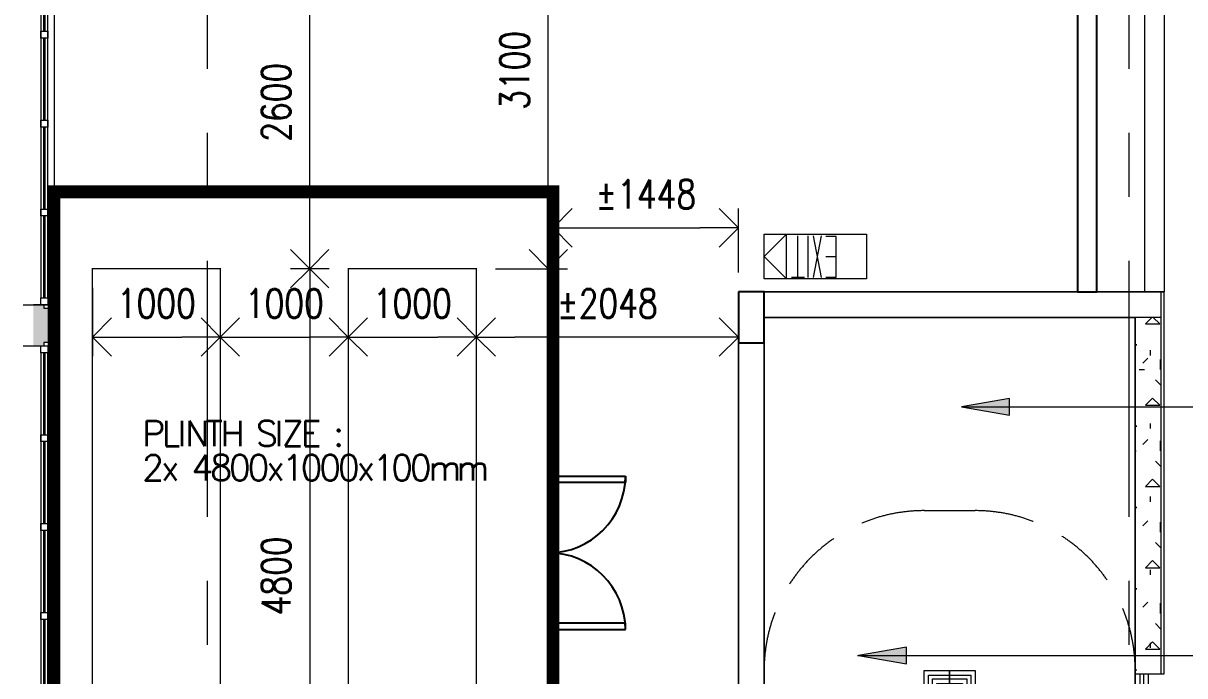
# Model space of a CAD drawing. Header units: millimetres. Extents: x -177800 to -26107, y -132450 to -18386.
# Drawn here: x -50457 to -41381, y -94942 to -89844 of the extents above; entities that cross this region are included whole.
import ezdxf
from ezdxf.lldxf.tags import DXFTag

# ---------------------------------------------------------------- set-up
doc = ezdxf.new("R2010")
doc.units = ezdxf.units.MM
doc.linetypes.add('IDA - Grid Line', pattern=[3500, 2000, -500, 500, -500])
doc.linetypes.add('IDA - Hidden 2-1', pattern=[750, 500, -250])
for name, color, linetype, lineweight, true_color in [('A-_ANOT----_D-1', 6, 'Continuous', 9, 0xff00ff), ('A-_DETA----_ED', 6, 'Continuous', 9, 0xff00ff), ('A-_DETA----_ED-1', 1, 'Continuous', 9, 0xff0000), ('A-_DETA----_ED-2', 6, 'IDA - Hidden 2-1', 9, 0xff00ff), ('A-_FLOR----_E', 6, 'Continuous', 9, 0xff00ff), ('A-_FURT----_E-1', 1, 'Continuous', 9, 0xff0000), ('A-_HANR----_E1-1', 1, 'Continuous', 9, 0xff0000), ('A-_HANR----_E3', 6, 'Continuous', 9, 0xff00ff), ('A-_WALL----_E', 6, 'Continuous', 9, 0xff00ff), ('A-_WALL----_E-1', 6, 'Continuous', 18, 0xff00ff), ('A-_WALL----_H-2', 9, 'Continuous', 9, 0x808080), ('A-_WALLPRTN_E-1', 6, 'Continuous', 18, 0xff00ff), ('A-_WIND----_E', 6, 'Continuous', 9, 0xff00ff), ('A-_WIND----_E-1', 1, 'Continuous', 9, 0xff0000), ('E-_LIGT----_E', 1, 'Continuous', 9, 0xff0000), ('S-_ANOTGRID_E-1', 9, 'IDA - Grid Line', 9, 0x808080), ('S-_COLN----_E-1', 6, 'Continuous', 25, 0xff00ff), ('S-_COLN----_E-2', 6, 'Continuous', 25, 0xff00ff), ('S-_COLN----_E-3', 1, 'Continuous', 9, 0xff0000), ('S-_STRC----_E', 6, 'Continuous', 9, 0xff00ff)]:
    doc.layers.add(name, color=color, linetype=linetype, lineweight=lineweight, true_color=true_color)
for name, color, linetype, lineweight in [('A-_ANOTTEXT_T', 7, 'Continuous', 9), ('A-_ROOMNAME_A', 7, 'Continuous', 9), ('A-_WALL----_H-1', 7, 'Continuous', 9), ('M-ACMV TEXT', 7, 'Continuous', 5)]:
    doc.layers.add(name, color=color, linetype=linetype, lineweight=lineweight)
for name, color, linetype in [('FENCE LINE', 7, 'S-FENCE'), ('M-_DWAT FHP', 1, 'Continuous'), ('M-ACMV_Plinth', 5, 'Continuous')]:
    doc.layers.add(name, color=color, linetype=linetype)
doc.styles.add('Arial', font='arial.ttf', dxfattribs={"height": 300})
doc.styles.add('TW_Romans', font='romans.shx', dxfattribs={"width": 0.8})
tags = doc.linetypes.add('S-FENCE', pattern='A,0.3,-0.1,["/",Standard,S=0.1,R=0,X=-0.05,Y=-0.05],-0.1', length=0.5).pattern_tags.tags
tags[15:16] = [DXFTag(74, 4), DXFTag(75, 0), DXFTag(340, '0'), DXFTag(46, 1.0), DXFTag(50, 0.0), DXFTag(44, 0.0), DXFTag(45, 0.0)]
tags[4:5] = [DXFTag(74, 4), DXFTag(75, 0), DXFTag(340, '0'), DXFTag(46, 1.0), DXFTag(50, 0.0), DXFTag(44, 0.0), DXFTag(45, 0.0)]
doc.dimstyles.new('TW_150_Arr', dxfattribs={"dimscale": 150, "dimtxt": 2, "dimasz": 2, "dimexe": 1, "dimexo": 1, "dimgap": 1, "dimtad": 1, "dimdec": 0, "dimtxsty": 'TW_Romans', "dimcen": 0, "dimclrd": 8, "dimclre": 8, "dimclrt": 7, "dimadec": 0, "dimazin": 2, "dimtfac": 1, "dimtdec": 0, "dimtmove": 2, "dimatfit": 3, "dimfxl": 1, "dimlwd": 13, "dimlwe": 13, "dimarcsym": 0})

# ---------------------------------------------------------------- blocks, each defined once
blk = doc.blocks.new('IDA - Exit Sign - IDA - Exit Sign - Right Side-3511519-BLK 2 LOWER ROOF PLAN')
at = {"layer": 'A-_DETA----_ED-1'}
for p, q in [((-163.9, -115.1), (-163.9, -432.5)), ((-83.9, -115.1), (-163.9, -115.1)), ((-48.9, -112.8), (14, -437.8)), ((14, -112.8), (-48.9, -437.8)), ((55.1, -112.8), (55.1, -437.8)), ((185.1, -115.3), (85.1, -115.3)), ((135.1, -115.3), (135.1, -437.8)), ((-83.9, -275), (-163.9, -275)), ((-163.9, -432.5), (-83.9, -432.5))]:
    blk.add_line(p, q, dxfattribs=at)
at = {"layer": 'E-_LIGT----_E'}
for p, q in [((-400, -450), (-400, -100)), ((-400, -100), (400, -100)), ((225, -100), (225, -450)), ((400, -275), (225, -100)), ((400, -100), (400, -450)), ((225, -450), (400, -275)), ((400, -450), (-400, -450))]:
    blk.add_line(p, q, dxfattribs=at)
blk = doc.blocks.new('Railing - Railing-3054693-BLK 2 LOWER ROOF PLAN')
at = {"layer": 'A-_HANR----_E3'}
for p, q in [((12420.7, -52174.7), (12620.7, -52174.7)), ((12420.7, -52549.7), (12420.7, -52174.7)), ((12620.7, -52174.7), (12620.7, -52274.7)), ((12455.7, -52209.7), (12620.7, -52209.7)), ((12455.7, -52549.7), (12455.7, -52209.7)), ((12455.7, -52209.7), (12620.7, -52209.7)), ((12455.7, -52549.7), (12455.7, -52209.7)), ((12485.7, -52239.7), (12620.7, -52239.7)), ((12485.7, -52549.7), (12485.7, -52239.7)), ((12485.7, -52239.7), (12620.7, -52239.7)), ((12485.7, -52549.7), (12485.7, -52239.7)), ((12520.7, -52274.7), (12620.7, -52274.7)), ((12520.7, -52549.7), (12520.7, -52274.7)), ((12620.7, -52209.7), (12620.7, -52239.7)), ((12620.7, -52209.7), (12620.7, -52239.7)), ((12620.7, -52449.7), (12718.2, -52449.7)), ((12620.7, -52549.7), (12620.7, -52449.7)), ((12820.7, -52449.7), (12820.7, -52549.7)), ((12620.7, -52484.7), (12718.2, -52484.7)), ((12620.7, -52514.7), (12620.7, -52484.7)), ((12620.7, -52484.7), (12718.2, -52484.7)), ((12620.7, -52514.7), (12620.7, -52484.7)), ((12620.7, -52514.7), (12718.2, -52514.7)), ((12620.7, -52514.7), (12718.2, -52514.7)), ((12420.7, -55299.7), (12420.7, -52549.7)), ((12455.7, -55299.7), (12455.7, -52549.7)), ((12455.7, -55299.7), (12455.7, -52549.7)), ((12485.7, -55299.7), (12485.7, -52549.7)), ((12485.7, -55299.7), (12485.7, -52549.7)), ((12520.7, -55299.7), (12520.7, -52549.7)), ((12620.7, -52549.7), (12720.7, -52549.7)), ((12720.7, -52549.7), (12720.7, -55024.7)), ((12820.7, -52549.7), (12820.7, -55024.7)), ((12720.7, -55024.7), (12720.7, -55299.7)), ((12820.7, -55024.7), (12820.7, -55399.7)), ((12718.2, -55299.7), (12520.7, -55299.7)), ((12820.7, -55399.7), (12420.7, -55399.7))]:
    blk.add_line(p, q, dxfattribs=at)
blk = doc.blocks.new('Railing - Railing-3054869-BLK 2 LOWER ROOF PLAN')
at = {"layer": 'A-_HANR----_E3'}
for p, q in [((12620.7, -52174.7), (12820.7, -52174.7)), ((12620.7, -52274.7), (12620.7, -52174.7)), ((12820.7, -52174.7), (12820.7, -52549.7)), ((12620.7, -52209.7), (12785.7, -52209.7)), ((12620.7, -52239.7), (12620.7, -52209.7)), ((12620.7, -52209.7), (12785.7, -52209.7)), ((12620.7, -52239.7), (12620.7, -52209.7)), ((12620.7, -52239.7), (12755.7, -52239.7)), ((12620.7, -52239.7), (12755.7, -52239.7)), ((12620.7, -52274.7), (12720.7, -52274.7)), ((12720.7, -52274.7), (12720.7, -52549.7)), ((12755.7, -52239.7), (12755.7, -52549.7)), ((12755.7, -52239.7), (12755.7, -52549.7)), ((12785.7, -52209.7), (12785.7, -52549.7)), ((12785.7, -52209.7), (12785.7, -52549.7)), ((12720.7, -52549.7), (12720.7, -55024.7)), ((12755.7, -52549.7), (12755.7, -53178.7)), ((12755.7, -52549.7), (12755.7, -53178.7)), ((12785.7, -52549.7), (12785.7, -53178.7)), ((12785.7, -52549.7), (12785.7, -53178.7)), ((12820.7, -52549.7), (12820.7, -55024.7)), ((12720.7, -55024.7), (12720.7, -55299.7)), ((12820.7, -55024.7), (12820.7, -55399.7)), ((11170.7, -55399.7), (11170.7, -55299.7)), ((12720.7, -55299.7), (11170.7, -55299.7)), ((11170.7, -55364.7), (11170.7, -55334.7)), ((11170.7, -55364.7), (11170.7, -55334.7)), ((12820.7, -55399.7), (11170.7, -55399.7))]:
    blk.add_line(p, q, dxfattribs=at)
blk = doc.blocks.new('Railing - Railing-3770179-BLK 2 LOWER ROOF PLAN')
at = {"layer": 'A-_HANR----_E3'}
for p, q in [((14070.7, -52199.7), (14070.7, -52549.7)), ((14071.7, -52199.7), (14170.7, -52199.7)), ((14105.7, -52199.7), (14135.7, -52199.7)), ((14105.7, -52199.7), (14105.7, -52549.7)), ((14105.7, -52199.7), (14135.7, -52199.7)), ((14105.7, -52199.7), (14105.7, -52549.7)), ((14135.7, -52199.7), (14135.7, -52549.7)), ((14135.7, -52199.7), (14135.7, -52549.7)), ((14170.7, -52199.7), (14170.7, -52549.7)), ((14070.7, -52549.7), (14070.7, -55024.7)), ((14105.7, -52549.7), (14105.7, -53178.7)), ((14105.7, -52549.7), (14105.7, -53178.7)), ((14135.7, -52549.7), (14135.7, -53178.7)), ((14135.7, -52549.7), (14135.7, -53178.7)), ((14170.7, -52549.7), (14170.7, -55024.7)), ((14070.7, -55024.7), (14070.7, -56499.7)), ((14170.7, -55024.7), (14170.7, -56499.7)), ((14170.7, -56499.7), (14071.7, -56499.7)), ((14135.7, -56499.7), (14105.7, -56499.7)), ((14135.7, -56499.7), (14105.7, -56499.7))]:
    blk.add_line(p, q, dxfattribs=at)
blk = doc.blocks.new('IDA - Rectangle Column - 200W X 400D-3770577-BLK 2 LOWER ROOF PLAN')
at = {"layer": 'S-_COLN----_E-1'}
h = blk.add_hatch(dxfattribs=at)
h.set_pattern_fill('FP_21', color=256, style=0, pattern_type=2)
h.set_pattern_definition([(50, (120236.4, 92142.4), (1821.84, -159.39), [190.5, -2095.5]), (355, (120236.4, 92142.4), (-352.428, 1910.567), [152.4, -1676.4]), (100.451, (120388.2, 92129.1), (1469.426, 1751.166), [161.9, -1780.9]), (46.184, (120236.4, 92650.4), (2710.79, -420.428), [285.75, -3143.25]), (96.636, (120462.3, 92615.3), (2374.026, 2474.276), [242.85, -2671.35]), (351.184, (120236.4, 92650.4), (2374.05, 2474.25), [228.6, -2514.6]), (21, (120490.4, 92523.4), (1516.144, -1022.652), [190.5, -2095.5]), (326, (120490.4, 92523.4), (618.02, 1841.88), [152.4, -1676.4]), (71.451, (120616.7, 92438.2), (2134.171, 819.212), [161.9, -1780.9]), (37.5, (120236.4, 92142.4), (30.886, 845.5504), [83.82, -1572.26, 83.82, -1617.98, -1682.75]), (37.5, (120236.4, 92142.4), (30.886, 845.5504), [-3357.88, 83.82, -1598.93]), (7.5, (120236.4, 92142.4), (668.1966, 1001.806), [83.82, -886.46, 83.82, -1534.16, -641.35]), (7.5, (120236.4, 92142.4), (668.1966, 1001.806), [-2588.26, 83.82, -557.53]), (327.5, (119669.95, 92142.4), (1355.9093, -57.2896), [83.82, -551.18, 83.82, -1897.38, -2628.9]), (327.5, (119669.95, 92142.4), (1355.9093, -57.2896), [-2616.2, 83.82, -2545.08]), (317.5, (119416, 92142.4), (1481.293, 254.266), [83.82, -741.68, 83.82, -1231.9, -1866.9]), (317.5, (119416, 92142.4), (1481.293, 254.266), [-2141.22, 83.82, -1783.08])])
h.paths.add_polyline_path([(100, -200), (100, 200), (-100, 200), (-100, -200)])
at = {"layer": 'S-_COLN----_E-2'}
for p, q in [((100, 200), (-100, 200)), ((-100, 200), (-100, -200)), ((100, -200), (100, 200)), ((-100, -200), (100, -200))]:
    blk.add_line(p, q, dxfattribs=at)
blk = doc.blocks.new('IDA - Stair Turning Space - 1250-2824373-BLK 2 LOWER ROOF PLAN')
at = {"layer": 'A-_DETA----_ED-2'}
blk.add_line((0, 1250), (400, 1250), dxfattribs=at)
for centre, start, end in [((0, 0), 90, 180), ((400, 0), 0, 90)]:
    blk.add_arc(centre, 1250, start, end, dxfattribs=at)
blk = doc.blocks.new('_Open90')
at = {"color": 0, "linetype": 'ByBlock', "lineweight": -2}
for p, q in [((-0.5, 0.5), (0, 0)), ((0, 0), (-1, 0)), ((0, 0), (-0.5, -0.5))]:
    blk.add_line(p, q, dxfattribs=at)
blk = doc.blocks.new('*D223')
at = {"layer": 'Defpoints', "color": 0, "transparency": 16777216}
for p in [(-47916.9, -91762.1), (-48218.5, -96562.1), (-46916.9, -96562.1)]:
    blk.add_point(p, dxfattribs=at)
at = {"layer": 'M-_DWAT FHP', "color": 8, "lineweight": 13, "transparency": 16777216}
for p, q in [((-48066.9, -91762.1), (-48368.5, -91762.1)), ((-48218.5, -92062.1), (-48218.5, -96262.1)), ((-47066.9, -96562.1), (-48368.5, -96562.1))]:
    blk.add_line(p, q, dxfattribs=at)
at = {"layer": 'M-_DWAT FHP', "color": 8, "lineweight": 13, "transparency": 16777216, "xscale": 300, "yscale": 300, "zscale": 300}
for p, rotation in [((-48218.5, -91762.1), 90), ((-48218.5, -96562.1), 270)]:
    blk.add_blockref('_Open90', p, dxfattribs=dict(at, rotation=rotation))
at = {"layer": 'M-_DWAT FHP', "transparency": 16777216, "insert": (-48481, -94162.1), "char_height": 225, "attachment_point": 5, "rotation": 90, "style": 'TW_Romans'}
blk.add_mtext('4800', dxfattribs=at)
blk = doc.blocks.new('*D228')
at = {"layer": 'Defpoints', "color": 0, "transparency": 16777216}
for p in [(-48916.9, -91662.1), (-49916.9, -91762.1), (-48916.9, -92296.7)]:
    blk.add_point(p, dxfattribs=at)
at = {"layer": 'M-_DWAT FHP', "color": 8, "lineweight": 13, "transparency": 16777216}
for p, q in [((-48916.9, -91812.1), (-48916.9, -92446.7)), ((-49916.9, -91912.1), (-49916.9, -92446.7)), ((-49616.9, -92296.7), (-49216.9, -92296.7))]:
    blk.add_line(p, q, dxfattribs=at)
at = {"layer": 'M-_DWAT FHP', "color": 8, "lineweight": 13, "transparency": 16777216, "xscale": 300, "yscale": 300, "zscale": 300, "rotation": 180}
blk.add_blockref('_Open90', (-49916.9, -92296.7), dxfattribs=at)
at = {"layer": 'M-_DWAT FHP', "color": 8, "lineweight": 13, "transparency": 16777216, "xscale": 300, "yscale": 300, "zscale": 300}
blk.add_blockref('_Open90', (-48916.9, -92296.7), dxfattribs=at)
at = {"layer": 'M-_DWAT FHP', "transparency": 16777216, "insert": (-49416.9, -92034.2), "char_height": 225, "attachment_point": 5, "style": 'TW_Romans'}
blk.add_mtext('1000', dxfattribs=at)
blk = doc.blocks.new('*D224')
at = {"layer": 'Defpoints', "color": 0, "transparency": 16777216}
for p in [(-47916.9, -91662.1), (-46916.9, -91662.1), (-46916.9, -92296.7)]:
    blk.add_point(p, dxfattribs=at)
at = {"layer": 'M-_DWAT FHP', "color": 8, "lineweight": 13, "transparency": 16777216}
for p, q in [((-47916.9, -91812.1), (-47916.9, -92446.7)), ((-46916.9, -91812.1), (-46916.9, -92446.7)), ((-47616.9, -92296.7), (-47216.9, -92296.7))]:
    blk.add_line(p, q, dxfattribs=at)
at = {"layer": 'M-_DWAT FHP', "color": 8, "lineweight": 13, "transparency": 16777216, "xscale": 300, "yscale": 300, "zscale": 300, "rotation": 180}
blk.add_blockref('_Open90', (-47916.9, -92296.7), dxfattribs=at)
at = {"layer": 'M-_DWAT FHP', "color": 8, "lineweight": 13, "transparency": 16777216, "xscale": 300, "yscale": 300, "zscale": 300}
blk.add_blockref('_Open90', (-46916.9, -92296.7), dxfattribs=at)
at = {"layer": 'M-_DWAT FHP', "transparency": 16777216, "insert": (-47416.9, -92034.2), "char_height": 225, "attachment_point": 5, "style": 'TW_Romans'}
blk.add_mtext('1000', dxfattribs=at)
blk = doc.blocks.new('*D225')
at = {"layer": 'Defpoints', "color": 0, "transparency": 16777216}
for p in [(-48916.9, -91662.1), (-47916.9, -91662.1), (-47916.9, -92296.7)]:
    blk.add_point(p, dxfattribs=at)
at = {"layer": 'M-_DWAT FHP', "color": 8, "lineweight": 13, "transparency": 16777216}
for p, q in [((-48916.9, -91812.1), (-48916.9, -92446.7)), ((-47916.9, -91812.1), (-47916.9, -92446.7)), ((-48616.9, -92296.7), (-48216.9, -92296.7))]:
    blk.add_line(p, q, dxfattribs=at)
at = {"layer": 'M-_DWAT FHP', "color": 8, "lineweight": 13, "transparency": 16777216, "xscale": 300, "yscale": 300, "zscale": 300, "rotation": 180}
blk.add_blockref('_Open90', (-48916.9, -92296.7), dxfattribs=at)
at = {"layer": 'M-_DWAT FHP', "color": 8, "lineweight": 13, "transparency": 16777216, "xscale": 300, "yscale": 300, "zscale": 300}
blk.add_blockref('_Open90', (-47916.9, -92296.7), dxfattribs=at)
at = {"layer": 'M-_DWAT FHP', "transparency": 16777216, "insert": (-48416.9, -92034.2), "char_height": 225, "attachment_point": 5, "style": 'TW_Romans'}
blk.add_mtext('1000', dxfattribs=at)
blk = doc.blocks.new('IDA - Fixed - 5 Panels - 3300L X 600H - B2-AW05-4015006-BLK 2 LOWER ROOF PLAN')
at = {"layer": 'A-_WIND----_E'}
for p, q in [((-1650, -25), (-1650, 25)), ((-1650, 25), (-1600, 25)), ((-1600, 25), (-1600, -25)), ((1600, 25), (-1600, 25)), ((-1600, 25), (-1600, -25)), ((-1600, -4), (-1600, 4)), ((-1600, 4), (-1000, 4)), ((-1000, -25), (-1000, 25)), ((-1000, 25), (-950, 25)), ((-1000, 4), (-1000, -4)), ((-950, 25), (-950, -25)), ((-950, -4), (-950, 4)), ((-950, 4), (-350, 4)), ((-350, -25), (-350, 25)), ((-350, 25), (-300, 25)), ((-350, 4), (-350, -4)), ((-300, 25), (-300, -25)), ((-300, -4), (-300, 4)), ((-300, 4), (300, 4)), ((300, -25), (300, 25)), ((300, 25), (350, 25)), ((300, 4), (300, -4)), ((350, 25), (350, -25)), ((350, -4), (350, 4)), ((350, 4), (950, 4)), ((950, -25), (950, 25)), ((950, 25), (1000, 25)), ((950, 4), (950, -4)), ((1000, 25), (1000, -25)), ((1000, -4), (1000, 4)), ((1000, 4), (1600, 4)), ((1600, -25), (1600, 25)), ((1600, 25), (1650, 25)), ((1600, -25), (1600, 25)), ((1600, 4), (1600, -4)), ((1650, 25), (1650, -25)), ((-1600, -25), (-1650, -25)), ((-1000, -4), (-1600, -4)), ((-1600, -25), (1600, -25)), ((-950, -25), (-1000, -25)), ((-350, -4), (-950, -4)), ((-300, -25), (-350, -25)), ((300, -4), (-300, -4)), ((350, -25), (300, -25)), ((950, -4), (350, -4)), ((1000, -25), (950, -25)), ((1600, -4), (1000, -4)), ((1650, -25), (1600, -25))]:
    blk.add_line(p, q, dxfattribs=at)

msp = doc.modelspace()

# ---------------------------------------------------------------- hatches: boundary and pattern name
at = {"layer": 'A-_ANOT----_D-1'}
msp.add_hatch(color=256, dxfattribs=at).paths.add_polyline_path([(-43126.7, -92841.1), (-42751.7, -92907.3), (-42751.7, -92775)])
at = {"layer": 'A-_ANOTTEXT_T'}
msp.add_hatch(color=256, dxfattribs=at).paths.add_polyline_path([(-43931.8, -94784.2), (-43556.8, -94850.3), (-43556.8, -94718.1)])
at = {"layer": 'A-_WALL----_H-1'}
h = msp.add_hatch(dxfattribs=at)
h.set_pattern_fill('FP_2', color=256, scale=1.06855, style=0, pattern_type=2)
h.set_pattern_definition([(0, (84948.02, 3005.8), (1085.647, 271.41175), [89.566, -724.6694, 89.566, -724.6694, -4342.588]), (0, (84948.02, 3005.8), (1085.647, 271.41175), [-1628.4705, 89.566, -1538.9046, 89.566, -724.6694, -1899.8823]), (0, (84948.02, 3005.8), (1085.647, 271.41175), [-4071.1763, 89.566, -453.2576, 89.566, -1267.493]), (120, (85355.14, 3141.5), (-777.873, 804.492), [89.566, -724.6694, 89.566, -724.6694, -4342.588]), (120, (85355.14, 3141.5), (-777.873, 804.492), [-1628.4705, 89.566, -1538.9046, 89.566, -724.6694, -1899.8823]), (120, (85355.14, 3141.5), (-777.873, 804.492), [-4071.1763, 89.566, -453.2576, 89.566, -1267.493]), (240, (85490.85, 3684.34), (-307.77403, -1075.90377), [89.566, -724.6694, 89.566, -724.6694, -4342.588]), (240, (85490.85, 3684.34), (-307.77403, -1075.90377), [-1628.4705, 89.566, -1538.9046, 89.566, -724.6694, -1899.8823]), (240, (85490.85, 3684.34), (-307.77403, -1075.90377), [-4071.1763, 89.566, -453.2576, 89.566, -1267.493])])
h.paths.add_polyline_path([(-50376.8, -100405.7), (-50243.2, -100405.7), (-50243.2, -100031.7), (-50296.6, -100031.7), (-50296.6, -100005), (-50376.8, -100005), (-50376.8, -100272.1)])
h.paths.add_polyline_path([(-50296.6, -96478.8), (-50296.6, -96452), (-50243.2, -96452), (-50243.2, -95917.8), (-50296.6, -95917.8), (-50296.6, -95891.1), (-50376.8, -95891.1), (-50376.8, -96478.8)])
h.paths.add_polyline_path([(-50376.8, -92364.8), (-50296.6, -92364.8), (-50296.6, -92338.1), (-50243.2, -92338.1), (-50243.2, -92071), (-50296.6, -92071), (-50296.6, -92044.3), (-50376.8, -92044.3)])
h.paths.add_polyline_path([(-50296.6, -88518.1), (-50296.6, -88491.3), (-50243.2, -88491.3), (-50243.2, -88144.1), (-50296.6, -88144.1), (-50296.6, -88117.3), (-50376.8, -88117.3), (-50376.8, -88518.1)])
h.paths.add_polyline_path([(-50296.6, -86674.8), (-50296.6, -86648.1), (-50243.2, -86648.1), (-50243.2, -86461.1), (-50296.6, -86461.1), (-50296.6, -86434.4), (-50376.8, -86434.4), (-50376.8, -86674.8)])
h.paths.add_polyline_path([(-50376.8, -84991.8), (-50296.6, -84991.8), (-50296.6, -84965.1), (-50243.2, -84965.1), (-50243.2, -84163.7), (-50296.6, -84163.7), (-50296.6, -84137), (-50376.8, -84137)])
h.paths.add_polyline_path([(-50376.8, -82694.5), (-50296.6, -82694.5), (-50296.6, -82667.7), (-50243.2, -82667.7), (-50243.2, -82240.3), (-50296.6, -82240.3), (-50296.6, -82213.6), (-50376.8, -82213.6), (-50376.8, -82641)])
h.paths.add_polyline_path([(-50296.6, -77298.3), (-50296.6, -77271.6), (-50243.2, -77271.6), (-50243.2, -76470.2), (-50296.6, -76470.2), (-50296.6, -76443.4), (-50376.8, -76443.4), (-50376.8, -77298.3)])
h.paths.add_polyline_path([(-50296.6, -75000.9), (-50296.6, -74974.2), (-50243.2, -74974.2), (-50243.2, -74707), (-50296.6, -74707), (-50296.6, -74680.3), (-50376.8, -74680.3), (-50376.8, -75000.9)])
h.paths.add_polyline_path([(-50296.6, -73237.8), (-50296.6, -73211.1), (-50243.2, -73211.1), (-50243.2, -72436.4), (-50296.6, -72436.4), (-50296.6, -72409.7), (-50376.8, -72409.7), (-50376.8, -73237.8)])
h.paths.add_polyline_path([(-50376.8, -67494.3), (-50296.6, -67494.3), (-50296.6, -67467.6), (-50243.2, -67467.6), (-50243.2, -66773.1), (-50296.6, -66773.1), (-50296.6, -66746.3), (-50376.8, -66746.3)])
h.paths.add_polyline_path([(-50376.8, -61831), (-50296.6, -61831), (-50296.6, -61804.3), (-50243.2, -61804.3), (-50243.2, -51254), (-50376.8, -51254), (-50376.8, -61278.5)])
at = {"layer": 'A-_WALL----_H-2'}
h = msp.add_hatch(dxfattribs=at)
h.set_pattern_fill('FP_3', color=256, style=0, pattern_type=2)
h.set_pattern_definition([(0, (75467.9, 2e-11), (635, 635), [79.375, -555.625]), (90, (75467.9, 2e-11), (-635, 635), [79.375, -555.625]), (135, (75547.25, 2e-11), (-635.0003, 0), [112.253, -785.772]), (0, (75547.25, 357.2), (635, 635), [79.375, -555.625]), (45, (75586.94, 317.5), (0, 635.0003), [56.127, -841.899]), (135, (75586.94, 317.5), (-635.0003, 0), [56.127, -841.899]), (0, (75785.4, 515.94), (635, 635), [112.253, -522.747]), (45, (75785.38, 515.94), (0, 635.0003), [79.375, -818.651]), (135, (75897.63, 515.94), (-635.0003, 0), [79.375, -818.651]), (90, (75904.44, 158.75), (-635, 635), [79.375, -555.625]), (45, (75904.44, 158.75), (0, 635.0003), [56.127, -841.899]), (135, (75944.13, 198.44), (-635.0003, 0), [56.127, -841.899]), (0, (75547.25, 158.75), (635, 635), [39.687, -531.812]), (0, (76023.5, 317.5), (635, 635), [39.687, -531.812]), (90, (75825.06, 396.9), (-635, 635), [39.687, -531.812]), (135, (75904.44, 39.7), (-635.0003, 0), [56.127, -841.899]), (135, (75626.63, 476.25), (-635.0003, 0), [56.127, -841.899]), (45, (75765.53, 208.36), (0, 635.0003), [56.127, -841.899]), (90, (75686.16, 79.4), (-635, 635), [9.922, -625.078]), (90, (75715.9, 347.27), (-635, 635), [9.922, -625.078]), (90, (76013.6, 456.4), (-635, 635), [9.922, -625.078]), (90, (76023.5, 119.06), (-635, 635), [9.922, -625.078])])
h.paths.add_polyline_path([(-41767.5, -94927.4), (-41568.5, -94927.4), (-41568.5, -92142.4), (-41768.5, -92142.4), (-41768.5, -94927.4)])

# ---------------------------------------------------------------- linework, layer by layer
at = {"color": 5}
msp.add_lwpolyline([(-42218.5, -91942.4), (-42068.5, -91942.4), (-42068.5, -64762.4), (-42218.5, -64762.4)], close=True, dxfattribs=at)
at = {"layer": 'A-_ANOT----_D-1'}
for p, q in [((-42751.7, -92775), (-43126.7, -92841.1)), ((-43126.7, -92841.1), (-42751.7, -92907.3)), ((-43126.7, -92841.1), (-40958.8, -92841.1)), ((-42751.7, -92907.3), (-42751.7, -92775))]:
    msp.add_line(p, q, dxfattribs=at)
at = {"layer": 'A-_ANOTTEXT_T'}
for p, q in [((-43556.8, -94718.1), (-43931.8, -94784.2)), ((-43556.8, -94850.3), (-43556.8, -94718.1)), ((-43931.8, -94784.2), (-43556.8, -94850.3))]:
    msp.add_line(p, q, dxfattribs=at)
at = {"layer": 'A-_FLOR----_E'}
for p, q in [((-44868.5, -99627.4), (-44868.5, -91942.4)), ((-44868.5, -91942.4), (-41568.5, -91942.4))]:
    msp.add_line(p, q, dxfattribs=at)
at = {"layer": 'A-_ROOMNAME_A'}
msp.add_line((-43937.7, -94785.3), (-40922, -94785.3), dxfattribs=at)
at = {"layer": 'A-_WALL----_E'}
for p, q in [((-50216.5, -88518.1), (-50216.5, -92044.3)), ((-41693.5, -91942.4), (-41693.5, -89277.4)), ((-41543.5, -89427.4), (-41543.5, -91942.4)), ((-41693.5, -91942.4), (-41543.5, -91942.4)), ((-41568.5, -91942.4), (-41568.5, -92142.4)), ((-50216.5, -92044.3), (-50376.8, -92044.3)), ((-50296.6, -92044.3), (-50296.6, -92071)), ((-50296.6, -92071), (-50243.2, -92071)), ((-50243.2, -92071), (-50243.2, -92338.1)), ((-41568.5, -92142.4), (-41768.5, -92142.4)), ((-41568.5, -92142.4), (-41568.5, -94927.4)), ((-50456.9, -92364.8), (-50216.5, -92364.8)), ((-50296.6, -92338.1), (-50296.6, -92364.8)), ((-50243.2, -92338.1), (-50296.6, -92338.1)), ((-50216.5, -92364.8), (-50216.5, -95891.1))]:
    msp.add_line(p, q, dxfattribs=at)
at = {"layer": 'A-_WALL----_E-1'}
for p, q in [((-50456.9, -92044.3), (-50216.5, -92044.3)), ((-50216.5, -92364.8), (-50216.5, -92044.3)), ((-41768.5, -92142.4), (-41768.5, -94927.4)), ((-41543.5, -94927.4), (-41543.5, -92142.4)), ((-50376.8, -92364.8), (-50216.5, -92364.8)), ((-41768.5, -94927.4), (-41543.5, -94927.4))]:
    msp.add_line(p, q, dxfattribs=at)
at = {"layer": 'A-_WALLPRTN_E-1'}
for p, q in [((-44568.5, -91942.4), (-44868.5, -91942.4)), ((-44868.5, -91942.4), (-44868.5, -92142.4)), ((-43468.5, -91942.4), (-44568.5, -91942.4)), ((-41568.5, -91942.4), (-43468.5, -91942.4)), ((-41543.5, -91942.4), (-41568.5, -91942.4)), ((-41543.5, -92142.4), (-41543.5, -91942.4)), ((-44868.5, -92142.4), (-44868.5, -98127.4)), ((-44668.5, -92142.4), (-44568.5, -92142.4)), ((-44668.5, -98127.4), (-44668.5, -92142.4)), ((-44568.5, -92142.4), (-43468.5, -92142.4)), ((-43468.5, -92142.4), (-41768.5, -92142.4))]:
    msp.add_line(p, q, dxfattribs=at)
at = {"layer": 'FENCE LINE'}
for p, q in [((-46351.9, -93382.2), (-45751.9, -93382.2)), ((-45751.9, -93382.2), (-45751.9, -93432.2)), ((-45751.9, -93432.2), (-46351.9, -93432.2)), ((-45751.9, -94532.2), (-46351.9, -94532.2)), ((-45751.9, -94582.2), (-45751.9, -94532.2)), ((-46351.9, -94582.2), (-45751.9, -94582.2))]:
    msp.add_line(p, q, dxfattribs=at)
at = {"layer": 'FENCE LINE', "color": 5, "ltscale": 2500, "const_width": 100}
msp.add_lwpolyline([(-46316.9, -91162.1), (-50216.9, -91162.1), (-50216.9, -97502.1), (-46316.9, -97502.1)], close=True, dxfattribs=at)
at = {"layer": 'FENCE LINE'}
for centre, start, end in [((-46351.9, -93382.2), 270, 0), ((-46351.9, -94582.2), 0, 90)]:
    msp.add_arc(centre, 600, start, end, dxfattribs=at)
at = {"layer": 'M-_DWAT FHP', "color": 8, "lineweight": 13}
for p, q in [((-46354.8, -91462.1), (-46354.8, -88962.3)), ((-48218.5, -91462.1), (-48218.5, -89462.1)), ((-44868.5, -91792.4), (-44868.5, -91293)), ((-46316.9, -91312.1), (-46316.9, -91593)), ((-46016.9, -91443), (-45168.5, -91443)), ((-48066.9, -91762.1), (-48368.5, -91762.1)), ((-46766.9, -91762.1), (-46204.8, -91762.1)), ((-44868.5, -92092.4), (-44868.5, -92446.7)), ((-46916.9, -92279.4), (-46916.9, -92446.7)), ((-45168.5, -92296.7), (-46616.9, -92296.7))]:
    msp.add_line(p, q, dxfattribs=at)
at = {"layer": 'M-ACMV_Plinth', "color": 7, "const_width": 10}
for points in [[(-49916.9, -96562.1), (-49916.9, -91762.1), (-48916.9, -91762.1), (-48916.9, -96562.1)], [(-47916.9, -96562.1), (-47916.9, -91762.1), (-46916.9, -91762.1), (-46916.9, -96562.1)]]:
    msp.add_lwpolyline(points, close=True, dxfattribs=at)
at = {"layer": 'S-_ANOTGRID_E-1'}
for p, q in [((-49018.5, -35701.2), (-49018.5, -122559.3)), ((-41818.5, -35701.2), (-41818.5, -122559.3))]:
    msp.add_line(p, q, dxfattribs=at)
at = {"layer": 'S-_STRC----_E'}
for p, q in [((-44668.5, -92142.4), (-44668.5, -95277.4)), ((-41768.5, -92142.4), (-44668.5, -92142.4)), ((-41768.5, -95552.4), (-41768.5, -92142.4)), ((-43418.5, -94902.4), (-43018.5, -94902.4)), ((-43418.5, -95277.4), (-43418.5, -94902.4)), ((-43018.5, -94902.4), (-43018.5, -95552.4))]:
    msp.add_line(p, q, dxfattribs=at)

# ---------------------------------------------------------------- block references
at = {"layer": 'A-_DETA----_ED'}
msp.add_blockref('IDA - Stair Turning Space - 1250-2824373-BLK 2 LOWER ROOF PLAN', (-43418.5, -94902.4), dxfattribs=at)
at = {"layer": 'A-_FURT----_E-1', "rotation": 180}
msp.add_blockref('IDA - Exit Sign - IDA - Exit Sign - Right Side-3511519-BLK 2 LOWER ROOF PLAN', (-44268.5, -91942.4), dxfattribs=at)
at = {"layer": 'A-_HANR----_E1-1'}
for name in ['Railing - Railing-3054869-BLK 2 LOWER ROOF PLAN', 'Railing - Railing-3054693-BLK 2 LOWER ROOF PLAN', 'Railing - Railing-3770179-BLK 2 LOWER ROOF PLAN']:
    msp.add_blockref(name, (-55839.2, -42727.7), dxfattribs=at)
at = {"layer": 'A-_WIND----_E-1', "xscale": 1.068550212804472, "yscale": 1.068550212804472, "zscale": 1.068550212804472, "rotation": 90}
for p in [(-50292, -90281.2), (-50292, -94127.9)]:
    msp.add_blockref('IDA - Fixed - 5 Panels - 3300L X 600H - B2-AW05-4015006-BLK 2 LOWER ROOF PLAN', p, dxfattribs=at)
at = {"layer": 'M-_DWAT FHP', "color": 8, "lineweight": 13, "xscale": 300, "yscale": 300, "zscale": 300}
for p, rotation in [((-46316.9, -91443), 180), ((-48218.5, -91762.1), 270), ((-46354.8, -91762.1), 270), ((-46916.9, -92296.7), 180)]:
    msp.add_blockref('_Open90', p, dxfattribs=dict(at, rotation=rotation))
for p in [(-44868.5, -91443), (-44868.5, -92296.7)]:
    msp.add_blockref('_Open90', p, dxfattribs=at)
at = {"layer": 'S-_COLN----_E-3'}
msp.add_blockref('IDA - Rectangle Column - 200W X 400D-3770577-BLK 2 LOWER ROOF PLAN', (-44768.5, -92142.4), dxfattribs=at)

# ---------------------------------------------------------------- texts
at = {"layer": 'M-_DWAT FHP', "char_height": 225, "attachment_point": 5, "rotation": 90, "style": 'TW_Romans'}
for s, insert in [('3100', (-46617.3, -90212.2)), ('2600', (-48481, -90462.1))]:
    msp.add_mtext(s, dxfattribs=dict(at, insert=insert))
at = {"layer": 'M-_DWAT FHP', "char_height": 225, "attachment_point": 5, "style": 'TW_Romans'}
for s, insert in [('%%P1448', (-45592.7, -91180.5)), ('%%P2048', (-45892.7, -92034.2))]:
    msp.add_mtext(s, dxfattribs=dict(at, insert=insert))
at = {"layer": 'M-ACMV TEXT', "linetype": 'Continuous', "insert": (-49528.1, -93416.3), "char_height": 200, "width": 3687.287, "attachment_point": 7, "line_spacing_factor": 0.8, "style": 'Arial'}
msp.add_mtext('{\\Fromans|c0;\\T0.8;PLINTH SIZE : \\P\\C1;2x 4800x1000x100mm }', dxfattribs=at)

# ---------------------------------------------------------------- dimensions: what is measured, and where the dimension line sits
at = {"layer": 'M-_DWAT FHP'}
for base, p1, p2, picture, middle in [((-48916.9, -92296.7), (-49916.9, -91762.1), (-48916.9, -91662.1), '*D228', (-49416.9, -92034.2)), ((-47916.9, -92296.7), (-48916.9, -91662.1), (-47916.9, -91662.1), '*D225', (-48416.9, -92034.2)), ((-46916.9, -92296.7), (-47916.9, -91662.1), (-46916.9, -91662.1), '*D224', (-47416.9, -92034.2))]:
    dim = msp.add_linear_dim(base=base, p1=p1, p2=p2, dimstyle='TW_150_Arr', override={"dimtxt": 1.5, "dimblk1": 'Open90', "dimblk2": 'Open90', "dimsah": 1, "dimclrt": 256}, dxfattribs=at)
    dim.commit()
    dim.dimension.update_dxf_attribs({"geometry": picture, "text_midpoint": middle})
dim = msp.add_linear_dim(base=(-48218.5, -96562.1), p1=(-47916.9, -91762.1), p2=(-46916.9, -96562.1), angle=90, dimstyle='TW_150_Arr', override={"dimtxt": 1.5, "dimblk1": 'Open90', "dimblk2": 'Open90', "dimsah": 1, "dimclrt": 256}, dxfattribs=at)
dim.commit()
dim.dimension.update_dxf_attribs({"geometry": '*D223', "text_midpoint": (-48481, -94162.1)})

doc.saveas('drawing.dxf')
